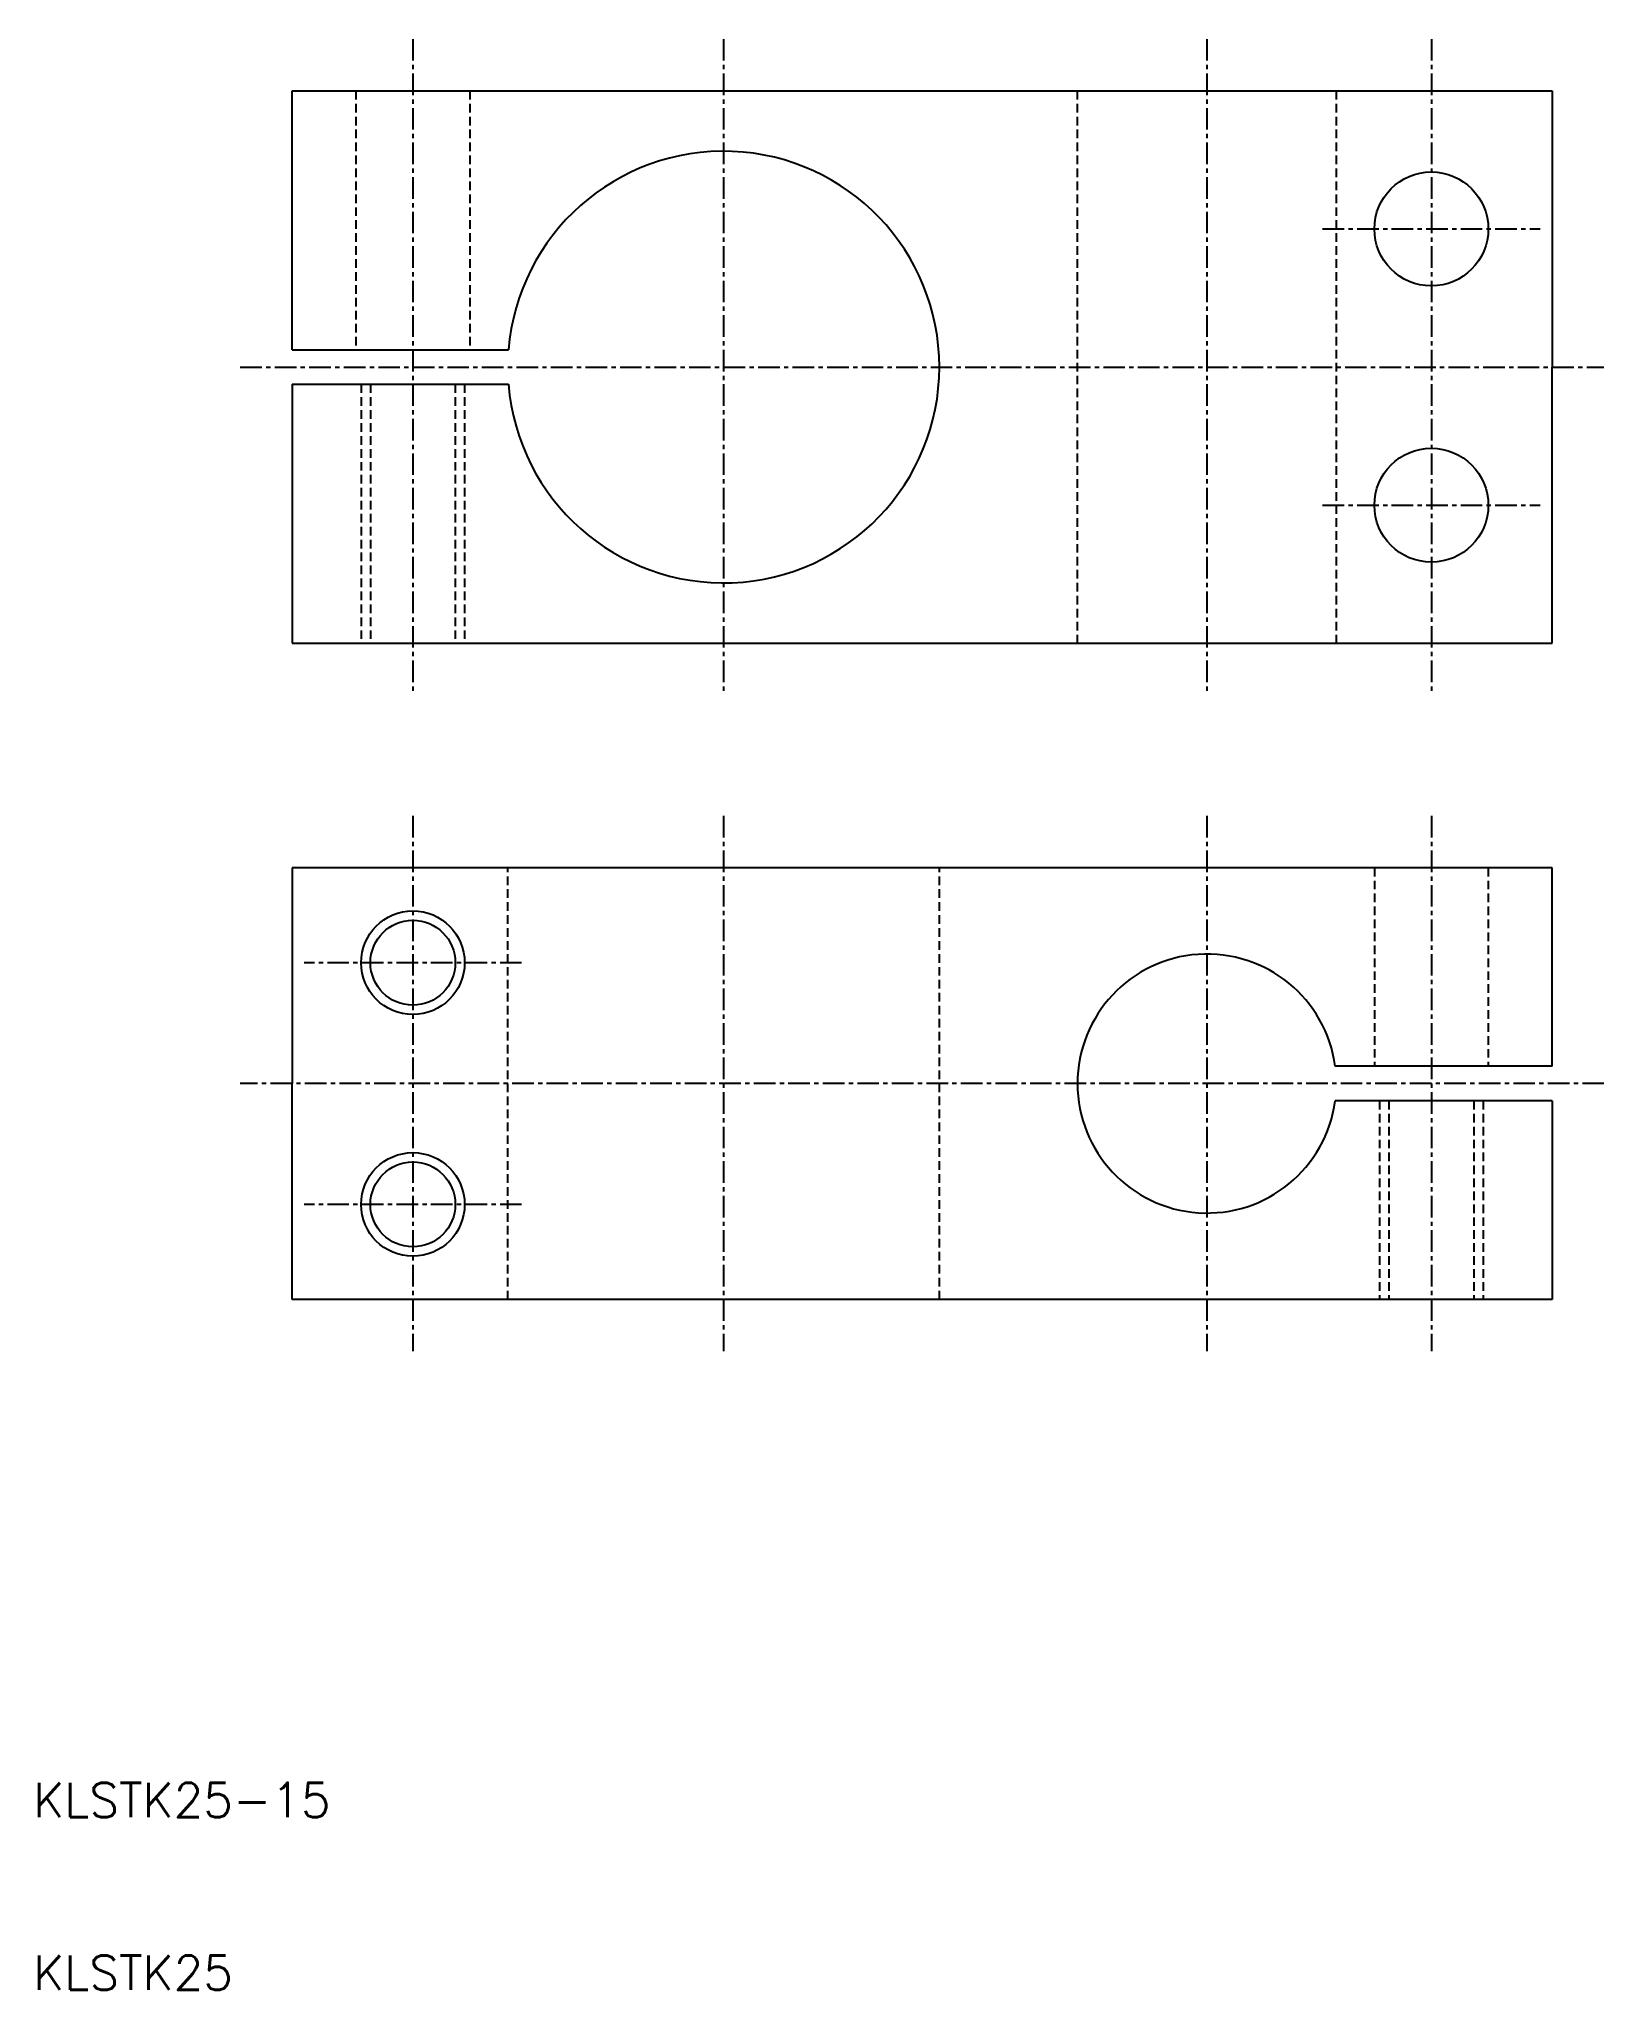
# Model space of a CAD drawing. Extents: x 10 to 101, y 10 to 123.
import ezdxf

# ---------------------------------------------------------------- set-up
doc = ezdxf.new("R2010")
doc.units = 0
doc.linetypes.add('CENTER', pattern=[2, 1.25, -0.25, 0.25, -0.25])
doc.linetypes.add('DASHED', pattern=[0.75, 0.5, -0.25])
doc.layers.get('0').update_dxf_attribs({"linetype": 'CONTINUOUS'})
doc.layers.add('CENTER', color=1, linetype='CENTER')
doc.styles.get("Standard").update_dxf_attribs({"font": 'txt.shx', "bigfont": 'extfont.shx'})

msp = doc.modelspace()

# ---------------------------------------------------------------- linework, layer by layer
for p, q in [((25, 120), (98, 120)), ((25, 105), (25, 120)), ((98, 120), (98, 104)), ((25, 105), (37.54, 105)), ((98, 88), (98, 104)), ((25, 103), (37.54, 103)), ((25, 103), (25, 88)), ((25, 88), (98, 88)), ((98, 75), (25, 75)), ((25, 75), (25, 62.5)), ((98, 63.5), (98, 75)), ((98, 63.5), (85.433, 63.5)), ((25, 50), (25, 62.5)), ((98, 61.5), (85.433, 61.5)), ((98, 61.5), (98, 50)), ((98, 50), (25, 50))]:
    msp.add_line(p, q)
at = {"color": 3, "linetype": 'DASHED'}
for p, q in [((28.7, 120), (28.7, 105)), ((35.3, 120), (35.3, 105)), ((70.5, 88), (70.5, 120)), ((85.5, 88), (85.5, 120)), ((29, 103), (29, 88)), ((29.541, 103), (29.541, 88)), ((34.459, 103), (34.459, 88)), ((35, 103), (35, 88)), ((37.5, 50), (37.5, 75)), ((62.5, 50), (62.5, 75)), ((87.7, 75), (87.7, 63.5)), ((94.3, 75), (94.3, 63.5)), ((88, 61.5), (88, 50)), ((88.541, 61.5), (88.541, 50)), ((93.459, 61.5), (93.459, 50)), ((94, 61.5), (94, 50))]:
    msp.add_line(p, q, dxfattribs=at)
for centre in [(91, 112), (91, 96)]:
    msp.add_circle(centre, 3.3)
at = {"color": 3, "linetype": 'CONTINUOUS'}
for centre in [(32, 69.5), (32, 55.5)]:
    msp.add_circle(centre, 3, dxfattribs=at)
at = {"color": 7, "linetype": 'CONTINUOUS'}
for centre in [(32, 69.5), (32, 55.5)]:
    msp.add_circle(centre, 2.458, dxfattribs=at)
for centre, radius, start, end in [((50, 104), 12.5, 184.58857, 175.41143), ((78, 62.5), 7.5, 7.66226, 352.33774)]:
    msp.add_arc(centre, radius, start, end)
at = {"layer": 'CENTER', "color": 1, "linetype": 'CENTER'}
for p, q in [((32, 123), (32, 85)), ((50, 123), (50, 85)), ((78, 123), (78, 85)), ((91, 123), (91, 85)), ((84.7, 112), (97.3, 112)), ((22, 104), (101, 104)), ((84.7, 96), (97.3, 96)), ((32, 78), (32, 47)), ((50, 78), (50, 47)), ((78, 78), (78, 47)), ((91, 78), (91, 47)), ((38.3, 69.5), (25.7, 69.5)), ((101, 62.5), (22, 62.5)), ((38.3, 55.5), (25.7, 55.5))]:
    msp.add_line(p, q, dxfattribs=at)

# ---------------------------------------------------------------- texts
for s, p in [('KLSTK25-15', (10, 20)), ('KLSTK25', (10, 10))]:
    msp.add_text(s, height=2).set_placement(p)

doc.saveas('drawing.dxf')
